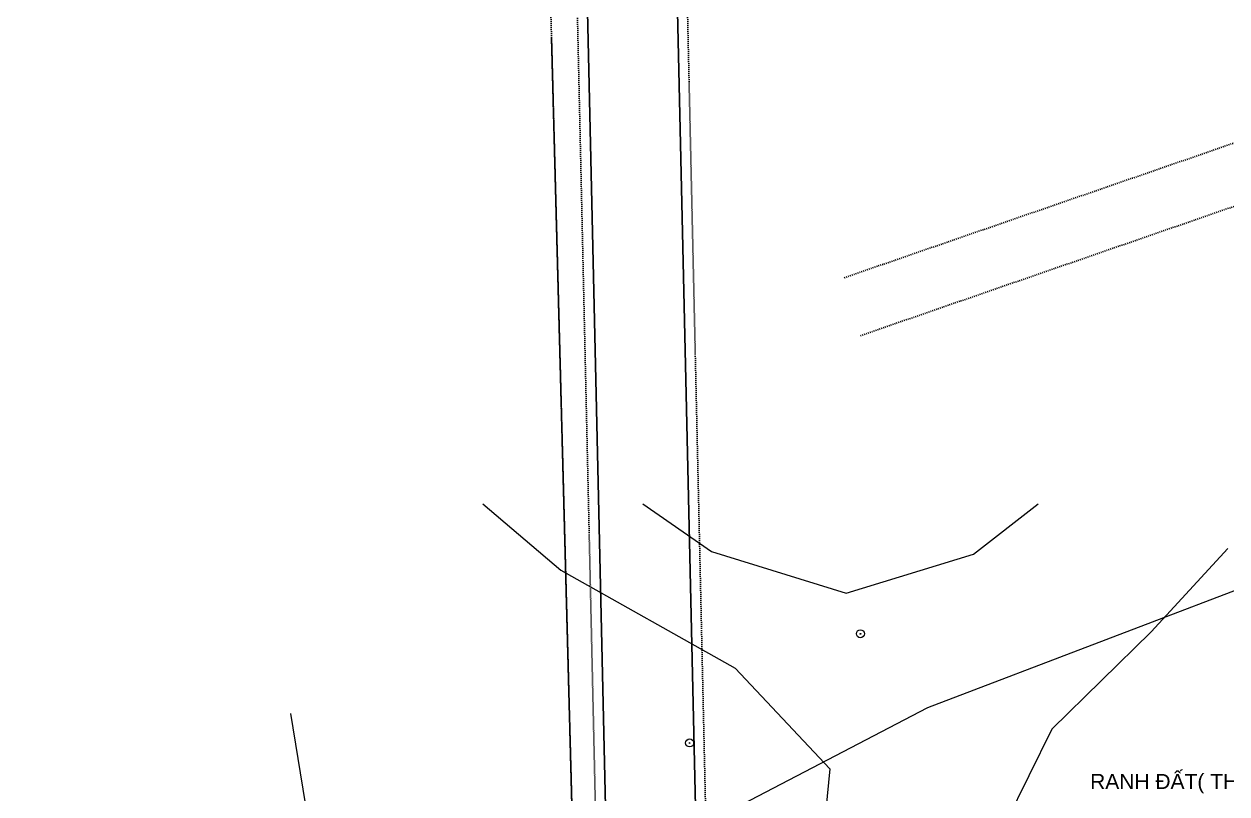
# Model space of a CAD drawing. Header units: millimetres. Extents: x 583747 to 597033, y 2304962 to 2309584.
# Drawn here: x 595492.9 to 595613, y 2307356.1 to 2307433 of the extents above; entities that cross this region are included whole.
import ezdxf
from ezdxf.xclip import XClip

# ---------------------------------------------------------------- set-up
doc = ezdxf.new("R2010")
doc.units = ezdxf.units.MM
doc.header["$XCLIPFRAME"] = 0
doc.linetypes.add('DASHDOT', pattern=[1, 0.5, -0.25, 0, -0.25])
for name, color, linetype, lineweight in [('00_nen', 8, 'Continuous', 5), ('KT-DV2', 7, 'Continuous', 15), ('Nen dc cb Hong bang', 253, 'Continuous', 60)]:
    doc.layers.add(name, color=color, linetype=linetype, lineweight=lineweight)
doc.layers.add('A-PLOT LINE', color=6, linetype='DASHDOT')
doc.layers.add('AFP-KERB-LINE', color=2, linetype='Continuous')
doc.styles.add('font unicode ccu', font='arial.ttf')

# ---------------------------------------------------------------- blocks, each defined once
blk = doc.blocks.new('nen dc cb Hong bang')
at = {"layer": '00_nen', "color": 0, "linetype": 'ByBlock', "lineweight": -2, "flags": 128}
for points, elevation in [([(-524.37, 833.66), (-512.04, 796.19), (-487.94, 724.12), (-456.57, 631.5), (-426.7, 549.31), (-396.85, 472.66), (-331.31, 294.36), (-287.29, 189.12), (-262.16, 134.75), (-233.11, 83.02)], -62.12), ([(-273.76, 195.98), (-266.42, 179.01), (-255.94, 165.63), (-249.58, 157.99), (-235.34, 154.73), (-220.66, 150.89), (-206.58, 151.6), (-195.97, 159.62), (-186.58, 174.6), (-177.15, 182.51)], -64.12), ([(-282.26, 196.25), (-271.63, 171.67), (-264.54, 160.46), (-256.72, 152.32), (-234.15, 143.98), (-214.43, 140.77), (-202.11, 134.57), (-198.42, 120.27), (-203.11, 106.39), (-206.16, 95.63), (-205.84, 88.52), (-206.81, 62.6), (-206.61, 57.9), (-207.85, 53.89), (-215.19, 27.63), (-217.03, 23.01), (-219.25, 17.49), (-222.99, 4.68), (-227.79, -6.4), (-234.45, -19.63)], -65.12), ([(-172.32, 168.87), (-176.65, 158.43), (-182.63, 145.89), (-183.76, 135.55), (-183.17, 128.01), (-184.19, 120.6), (-192.93, 94.75), (-193.31, 93.43), (-193.27, 92.56), (-193.51, 86.21), (-196.85, 61.59), (-199.23, 52.02), (-205.27, 19.31), (-205.1, 18.63), (-205.59, 17.01), (-211.32, -2.59), (-212.87, -6.19), (-224.44, -29.14)], -64.12), ([(285.69, 123.97), (251.46, 165.72), (201.03, 231.76), (169.86, 270.4), (165.46, 275.19), (122.27, 331.12), (101.01, 361.79), (11.01, 303.93), (-32.79, 273.46), (-91.24, 233.49), (-141.92, 189.66), (-195.04, 143.62), (-214.92, 121.83), (-226.16, 101.87), (-233.11, 83.02), (-246.7, 35.6), (-271.86, -56.45)], -62.12)]:
    blk.add_lwpolyline(points, dxfattribs=dict(at, elevation=elevation))
at = {"layer": '00_nen', "color": 0, "linetype": 'ByBlock', "lineweight": -2, "extrusion": (0.000117603, -1.02282e-05, 1)}
for centre, radius in [((-203.86, 148.28, -60.16), 0.4), ((-203.86, 148.28, -60.16), 0.04), ((-216.14, 132.19, -60.16), 0.4), ((-216.14, 132.19, -60.16), 0.04)]:
    blk.add_circle(centre, radius, dxfattribs=at)
blk = doc.blocks.new('PLOT')
at = {"layer": 'A-PLOT LINE', "color": 251}
for p, q in [((3335796, 1442630), (3432329, 1197796)), ((3439513, 1215156), (3351591, 1440658)), ((3341317, 1436726), (3433167, 1201153)), ((3370824, 1353790), (3432329, 1197796))]:
    blk.add_line(p, q, dxfattribs=at)
for points in [[(3406473, 1341313), (3483144, 1403532)], [(3409967, 1336426), (3489632, 1401131)]]:
    blk.add_lwpolyline(points, dxfattribs=at)
blk = doc.blocks.new('DV')
at = {"layer": 'AFP-KERB-LINE'}
for p, q in [((480975, 567600), (491543, 102123)), ((480975, 567600), (491543, 102123)), ((480975, 567600), (491543, 102126)), ((499706, 139092), (493574, 409176))]:
    blk.add_line(p, q, dxfattribs=at)
ref = blk.add_blockref('PLOT', (-3147123, 179596, 0), dxfattribs=dict(rotation=340.0000000045929))
XClip(ref).set_block_clipping_path([(3437700.5976729654, 868981.9081885163), (3912891.8375199828, 1041937.3750337446), (3715693.8178756535, 1583734.481302836), (3240502.5780286361, 1410779.0144576086)])

msp = doc.modelspace()

# ---------------------------------------------------------------- block references
at = {"layer": 'KT-DV2', "xscale": 0.001, "yscale": 0.001, "zscale": 0.001}
msp.add_blockref('DV', (595062.1, 2307132.69), dxfattribs=at)
at = {"layer": 'Nen dc cb Hong bang', "color": 250, "lineweight": 5, "transparency": 33554559}
ref = msp.add_blockref('nen dc cb Hong bang', (595717.06, 2307162.89, 62.12), dxfattribs=dict(at, rotation=339.9497468043105))
XClip(ref).set_block_clipping_path([(-171.5836683674, -106.1731453789), (63.3196331146, -20.4419376096), (-26.8690377667, 226.674801995), (-261.7723392487, 140.9435942257)])

# ---------------------------------------------------------------- texts
at = {"style": 'font unicode ccu'}
msp.add_text('RANH ĐẤT( THEO GIẤY CHỨNG NHẬN QUYỀN SỬ DỤNG ĐẤT)', height=1.5, dxfattribs=at).set_placement((595599.33, 2307356.58))

doc.saveas('drawing.dxf')
